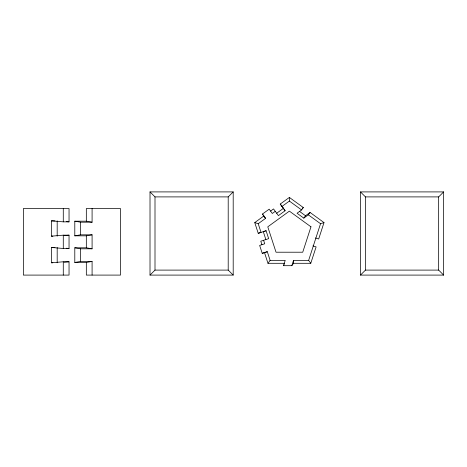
<?xml version="1.0" encoding="UTF-8"?>
<svg xmlns="http://www.w3.org/2000/svg" width="467" height="467" viewBox="0 0 467 467"><rect width="100%" height="100%" fill="white"/><g stroke="black" fill="none" stroke-linecap="round" stroke-linejoin="round"><path stroke-width="0.7" d="M293.533 263.3L310.777 263.3L308.64 260.358L293.533 260.358L293.533 263.3L291.805 265.688L283.487 265.688L285.214 260.358L270.113 260.358L267.97 263.3L264.497 252.6L262.226 253.33L259.658 245.426L264.725 243.78L263.592 240.295M291.805 265.688L293.533 260.358M308.64 260.358L320.543 223.716L324.005 222.59L310.059 212.456L305.523 215.748L303.789 218.13L297.065 213.244L301.594 209.946L303.328 207.564L289.377 197.43L280.258 204.056L285.121 210.745L278.408 215.626L273.539 208.936L270.58 211.084M310.777 263.3L316.106 246.903L312.943 245.87M324.005 222.59L318.681 238.993L315.511 237.96M303.789 218.13L308.325 214.838L310.059 212.456M283.487 265.688L284.175 264.731M150.012 275.092L155.003 270.101L228.205 270.101L233.196 275.092L150.012 275.092L150.012 191.908L233.196 191.908L233.196 275.092M150.012 191.908L155.003 196.899L228.205 196.899L233.196 191.908M360.466 275.092L365.457 270.101L365.457 196.899L360.466 191.908L360.466 275.092L443.65 275.092L443.65 191.908L360.466 191.908M365.457 196.899L438.659 196.899L443.65 191.908M258.21 223.716L261.03 232.397L258.228 233.307L254.743 222.59L258.21 223.716L265.583 218.358L262.454 214.044L269.179 209.158L272.308 213.472L275.273 211.317M254.743 222.59L263.849 215.976M289.377 197.43L289.377 201.073L281.992 206.437L285.121 210.745M276.674 213.244L283.405 208.352L280.258 204.056M302.196 208.387L303.328 207.564M258.228 233.307L266.091 230.733L268.665 238.649L260.79 241.206L261.923 244.685M266.091 230.733L263.289 231.644L265.863 239.559M264.497 252.6L267.299 251.69L270.113 260.358M262.226 253.33L267.299 251.69M92.087 208.545L92.087 222.187L86.325 221.189L74.796 221.189L74.796 235.829L80.563 234.831L92.087 234.831L92.087 248.806L80.563 248.806L74.796 247.808L74.796 262.448L86.325 262.448L92.087 261.45L92.087 275.092M74.796 235.829L86.325 235.829L92.087 234.831M74.796 262.448L80.563 261.45L92.087 261.45M55.018 220.856L51.417 220.856L51.417 236.162L63.279 235.164L69.04 235.164L69.04 248.473L63.279 248.473L51.417 247.475L51.417 262.781L52.859 262.781M64.16 235.572L69.04 235.164M51.417 262.781L63.279 261.783L69.04 261.783L69.04 275.092L23.35 275.092L23.35 208.545L69.04 208.545L69.04 221.854L63.279 221.854L51.417 220.856M64.16 262.191L69.04 261.783M74.796 221.189L80.563 222.187L92.087 222.187M51.417 236.162L52.859 236.162M51.417 247.475L55.018 247.475M74.796 247.808L86.325 247.808L92.087 248.806M267.97 263.3L284.496 263.3M365.457 270.101L438.659 270.101L443.65 275.092M66.25 221.621L69.04 221.854M66.25 248.24L69.04 248.473M289.377 201.073L301.594 209.946M308.325 214.838L320.543 223.716M299.353 211.265L305.523 215.748M262.454 214.044L265.583 218.358M438.659 196.899L438.659 270.101M228.205 196.899L228.205 270.101M155.003 196.899L155.003 270.101M86.325 221.189L86.325 208.545L120.486 208.545L120.486 275.092L86.325 275.092L86.325 262.448M86.325 235.829L86.325 247.808M80.563 222.187L80.563 234.831M80.563 248.806L80.563 261.45M63.279 208.545L63.279 221.854M63.279 235.164L63.279 248.473M63.279 261.783L63.279 275.092M57.184 220.856L57.184 236.162M57.184 247.475L57.184 262.781M310.975 226.828L302.727 252.215L276.026 252.215L267.778 226.828L289.377 211.131L310.975 226.828"/></g></svg>
